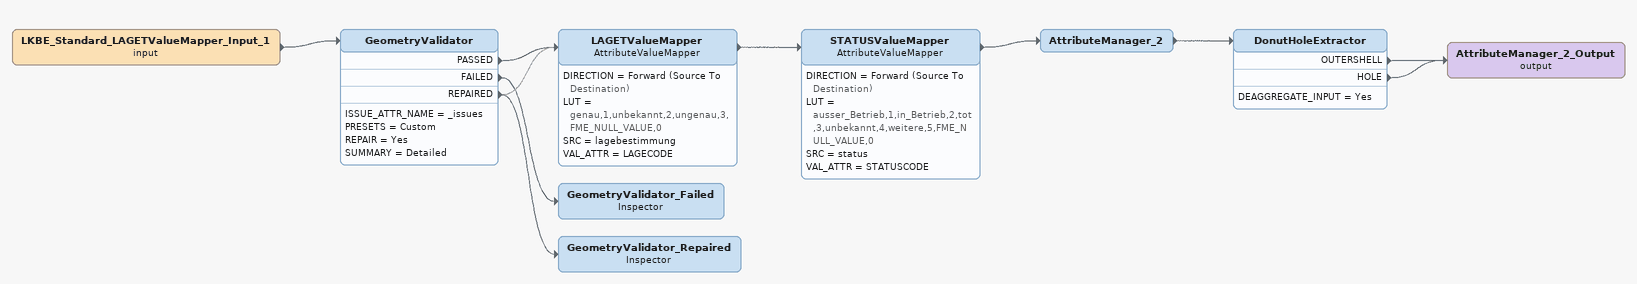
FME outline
LKBE_Standard_LAGETValueMapper_Input_1 (input)
    -> GeometryValidator
GeometryValidator
    ISSUE_ATTR_NAME = _issues
    PRESETS = Custom
    REPAIR = Yes
    SUMMARY = Detailed
    PASSED -> LAGETValueMapper
    FAILED -> GeometryValidator_Failed
    REPAIRED -> LAGETValueMapper [off]
    REPAIRED -> GeometryValidator_Repaired
LAGETValueMapper: AttributeValueMapper
    DIRECTION = Forward (Source To Destination)
    LUT = genau,1,unbekannt,2,ungenau,3,FME_NULL_VALUE,0
    SRC = lagebestimmung
    VAL_ATTR = LAGECODE
    -> STATUSValueMapper
STATUSValueMapper: AttributeValueMapper
    DIRECTION = Forward (Source To Destination)
    LUT = ausser_Betrieb,1,in_Betrieb,2,tot,3,unbekannt,4,weitere,5,FME_NULL_VALUE,0
    SRC = status
    VAL_ATTR = STATUSCODE
    -> AttributeManager_2
AttributeManager_2
    -> DonutHoleExtractor
DonutHoleExtractor
    DEAGGREGATE_INPUT = Yes
    OUTERSHELL -> AttributeManager_2_Output (output)
    HOLE -> AttributeManager_2_Output (output)
AttributeManager_2_Output (output)
GeometryValidator_Failed: Inspector
GeometryValidator_Repaired: Inspector
